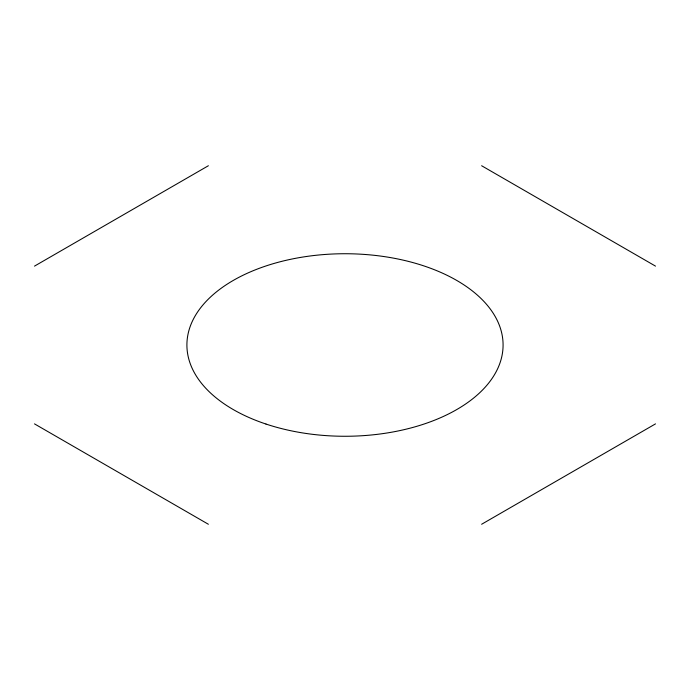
<?xml version="1.0" encoding="UTF-8"?>
<svg xmlns="http://www.w3.org/2000/svg" width="690" height="690" viewBox="0 0 690 690"><rect width="100%" height="100%" fill="white"/><g stroke="black" fill="none" stroke-linecap="round" stroke-linejoin="round"><path stroke-width="1.03" d="M34.5 266.124L208.38 165.738M481.62 524.262L655.5 423.876M481.62 165.738L655.5 266.124M34.5 423.876L208.38 524.262M265.961 424.04A158.079 91.261 0 0 0 503.079 345A158.079 91.261 0 0 0 265.961 265.961A158.079 91.261 0 0 0 265.961 424.04"/></g></svg>
